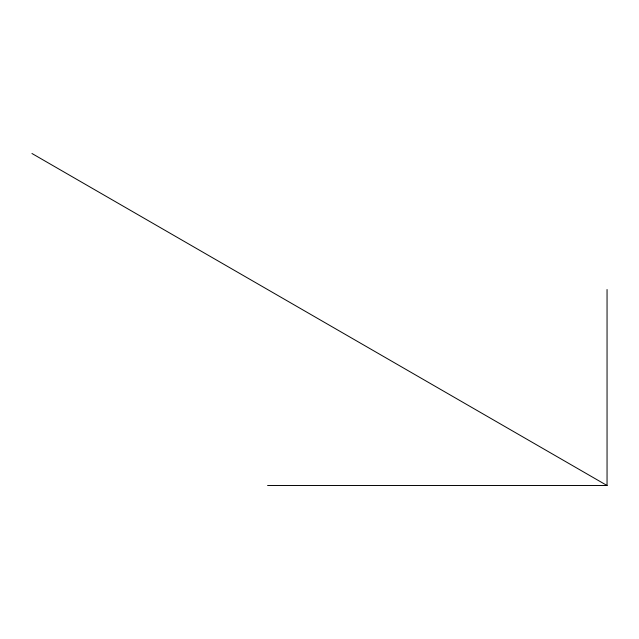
<?xml version="1.0" encoding="UTF-8"?>
<svg xmlns="http://www.w3.org/2000/svg" width="639" height="639" viewBox="0 0 639 639"><rect width="100%" height="100%" fill="white"/><g stroke="black" fill="none" stroke-linecap="round" stroke-linejoin="round"><path stroke-width="0.96" d="M267.581 485.512L607.05 485.512L607.05 289.523M31.95 153.488L607.05 485.512"/></g></svg>
